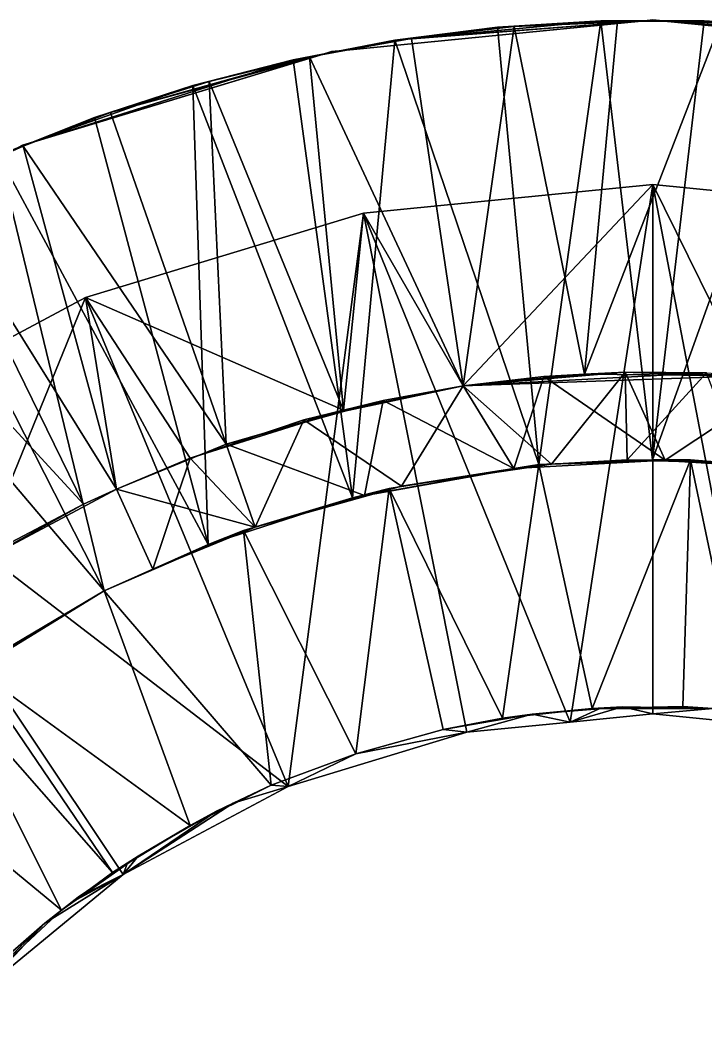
# Model space of a CAD drawing. Header units: metres. Extents: x -45 to 15, y -73 to -13.
# Drawn here: x -26.53 to -14.05, y -31.16 to -13 of the extents above; entities that cross this region are included whole.
import ezdxf

# ---------------------------------------------------------------- set-up
doc = ezdxf.new("R2010")
doc.units = ezdxf.units.M

msp = doc.modelspace()

# ---------------------------------------------------------------- linework, layer by layer
for points in [[(-20.699251, -13.560843, 43), (-15.147852, -13.013576, 43), (-20.577673, -13.548858, 18.1)], [(-15.147852, -13.013576, 43), (-20.699251, -13.560843, 43), (-19.698, -13.37, 43)], [(-15.147852, -13.013576, 43), (-15.204773, -13.019187, 18.1), (-20.577673, -13.548858, 18.1)], [(-20.577673, -13.548858, 18.1), (-15.204773, -13.019187, 18.1), (-19.396999, -13.335, 18.1)], [(-15.147852, -13.013576, 43), (-19.698, -13.37, 43), (-15.948, -13.014, 43)], [(-17.829, -13.133, 43), (-15.948, -13.014, 43), (-19.698, -13.37, 43)], [(-19.396999, -13.335, 18.1), (-15.204773, -13.019187, 18.1), (-17.525, -13.116, 18.1)], [(-15.948, -13.014, 46), (-15.948, -13.014, 43), (-17.829, -13.133, 46)], [(-17.829, -13.133, 46), (-15.948, -13.014, 43), (-17.829, -13.133, 43)], [(-15.948, -13.014, 46), (-17.829, -13.133, 46), (-17.073999, -21.098, 46)], [(-17.525, -13.116, 11), (-15.643, -13.015, 11), (-16.243, -19.454, 11)], [(-15.643, -13.015, 11), (-17.525, -13.116, 11), (-15.643, -13.015, 18.1)], [(-17.525, -13.116, 11), (-17.525, -13.116, 18.1), (-15.643, -13.015, 18.1)], [(-15.643, -13.015, 18.1), (-17.525, -13.116, 18.1), (-15.204773, -13.019187, 18.1)], [(-15.004, -21.011, 46), (-15.948, -13.014, 46), (-17.073999, -21.098, 46)], [(-15.643, -13.015, 11), (-13.759, -13.033, 11), (-16.243, -19.454, 11)], [(-13.281, -19.482, 11), (-16.243, -19.454, 11), (-13.759, -13.033, 11)], [(-14.063, -13.013, 46), (-15.147852, -13.013576, 43.000999), (-15.948, -13.014, 46)], [(-15.948, -13.014, 46), (-15.004, -21.011, 46), (-14.063, -13.013, 46)], [(-15.948, -13.014, 43), (-15.948, -13.014, 46), (-15.147852, -13.013576, 43.000999)], [(-15.948, -13.014, 43), (-15.147852, -13.013576, 43.000999), (-15.147852, -13.013576, 43)], [(-15.643, -13.015, 18.1), (-15.204773, -13.019187, 18), (-15.643, -13.015, 11)], [(-15.204773, -13.019187, 18), (-14.751276, -13.02352, 18), (-15.643, -13.015, 11)], [(-13.759, -13.033, 11), (-15.643, -13.015, 11), (-14.751276, -13.02352, 18)], [(-15.204773, -13.019187, 18.1), (-15.204773, -13.019187, 18), (-15.643, -13.015, 18.1)], [(-15.204773, -13.019187, 18.1), (-15.147852, -13.013576, 43), (-15, -12.999, 43.000999)], [(-15, -12.999, 18), (-14.751276, -13.02352, 18), (-15.204773, -13.019187, 18)], [(-15, -12.999, 43.000999), (-15, -12.999, 18), (-15.204773, -13.019187, 18.1)], [(-15.204773, -13.019187, 18), (-15.204773, -13.019187, 18.1), (-15, -12.999, 18)], [(-14.853731, -13.013419, 43.000999), (-15, -12.999, 43.000999), (-15.147852, -13.013576, 43.000999)], [(-15.147852, -13.013576, 43.000999), (-15, -12.999, 43.000999), (-15.147852, -13.013576, 43)], [(-14.063, -13.013, 46), (-14.853731, -13.013419, 43.000999), (-15.147852, -13.013576, 43.000999)], [(-14.063, -13.013, 46), (-15.004, -21.011, 46), (-12.182, -13.132, 46)], [(-15, -12.999, 18), (-15, -12.999, 43.000999), (-14.751276, -13.02352, 18.1)], [(-14.853731, -13.013419, 43.000999), (-14.853731, -13.013419, 43), (-15, -12.999, 43.000999)], [(-15, -12.999, 18), (-14.751276, -13.02352, 18.1), (-14.751276, -13.02352, 18)], [(-14.853731, -13.013419, 43), (-14.751276, -13.02352, 18.1), (-15, -12.999, 43.000999)], [(-14.853731, -13.013419, 43), (-14.063, -13.013, 43), (-12.182, -13.132, 43)], [(-14.063, -13.013, 46), (-14.063, -13.013, 43), (-14.853731, -13.013419, 43.000999)], [(-14.853731, -13.013419, 43), (-14.853731, -13.013419, 43.000999), (-14.063, -13.013, 43)], [(-14.853731, -13.013419, 43), (-9.30086, -13.560832, 43), (-14.751276, -13.02352, 18.1)], [(-14.853731, -13.013419, 43), (-12.182, -13.132, 43), (-10.312, -13.368, 43)], [(-14.853731, -13.013419, 43), (-10.312, -13.368, 43), (-9.30086, -13.560832, 43)], [(-14.751276, -13.02352, 18.1), (-9.30086, -13.560832, 43), (-9.347896, -13.556195, 18.1)], [(-13.759, -13.033, 18.1), (-13.759, -13.033, 11), (-14.751276, -13.02352, 18)], [(-13.759, -13.033, 18.1), (-14.751276, -13.02352, 18), (-14.751276, -13.02352, 18.1)], [(-9.347896, -13.556195, 18.1), (-13.759, -13.033, 18.1), (-14.751276, -13.02352, 18.1)], [(-14.063, -13.013, 46), (-12.182, -13.132, 46), (-14.063, -13.013, 43)], [(-12.182, -13.132, 43), (-14.063, -13.013, 43), (-12.182, -13.132, 46)], [(-17.829, -13.133, 43), (-19.698, -13.37, 43), (-19.698, -13.37, 46)], [(-17.829, -13.133, 43), (-19.698, -13.37, 46), (-17.829, -13.133, 46)], [(-17.829, -13.133, 46), (-19.698, -13.37, 46), (-17.073999, -21.098, 46)], [(-17.525, -13.116, 11), (-19.396999, -13.335, 11), (-19.396999, -13.335, 18.1)], [(-17.525, -13.116, 11), (-19.396999, -13.335, 18.1), (-17.525, -13.116, 18.1)], [(-19.396999, -13.335, 11), (-17.525, -13.116, 11), (-18.455999, -19.665001, 11)], [(-16.243, -19.454, 11), (-18.455999, -19.665001, 11), (-17.525, -13.116, 11)], [(-12.248, -21.184, 46), (-12.182, -13.132, 46), (-15.004, -21.011, 46)], [(-19.698, -13.37, 46), (-20.699251, -13.560843, 43.000999), (-21.549999, -13.723, 46)], [(-19.698, -13.37, 46), (-21.549999, -13.723, 46), (-20.472, -21.702999, 46)], [(-19.396999, -13.335, 11), (-21.252001, -13.671, 11), (-20.577673, -13.548858, 18)], [(-21.252001, -13.671, 11), (-19.396999, -13.335, 11), (-18.455999, -19.665001, 11)], [(-19.698, -13.37, 43), (-20.699251, -13.560843, 43), (-20.699251, -13.560843, 43.000999)], [(-19.698, -13.37, 43), (-20.699251, -13.560843, 43.000999), (-19.698, -13.37, 46)], [(-19.396999, -13.335, 11), (-20.577673, -13.548858, 18), (-19.396999, -13.335, 18.1)], [(-19.396999, -13.335, 18.1), (-20.577673, -13.548858, 18), (-20.577673, -13.548858, 18.1)], [(-20.472, -21.702999, 46), (-17.073999, -21.098, 46), (-19.698, -13.37, 46)], [(-26.346321, -15.242151, 43), (-20.97854, -13.614078, 43), (-26.218445, -15.203365, 18.1)], [(-20.97854, -13.614078, 43), (-26.346321, -15.242151, 43), (-21.549999, -13.723, 43)], [(-21.039034, -13.632425, 18.1), (-26.218445, -15.203365, 18.1), (-20.97854, -13.614078, 43)], [(-20.97854, -13.614078, 43.000999), (-21.549999, -13.723, 46), (-20.699251, -13.560843, 43.000999)], [(-21.549999, -13.723, 43), (-21.549999, -13.723, 46), (-20.97854, -13.614078, 43.000999)], [(-20.97854, -13.614078, 43.000999), (-20.97854, -13.614078, 43), (-21.549999, -13.723, 43)], [(-21.039034, -13.632425, 18), (-20.577673, -13.548858, 18), (-21.252001, -13.671, 11)], [(-20.853001, -13.576, 18), (-20.577673, -13.548858, 18), (-21.039034, -13.632425, 18)], [(-21.039034, -13.632425, 18), (-21.039034, -13.632425, 18.1), (-20.853001, -13.576, 18)], [(-20.853001, -13.576, 18), (-21.039034, -13.632425, 18.1), (-20.853001, -13.576, 43.000999)], [(-20.97854, -13.614078, 43), (-20.853001, -13.576, 43.000999), (-21.039034, -13.632425, 18.1)], [(-20.699251, -13.560843, 43.000999), (-20.853001, -13.576, 43.000999), (-20.97854, -13.614078, 43.000999)], [(-20.853001, -13.576, 43.000999), (-20.97854, -13.614078, 43), (-20.97854, -13.614078, 43.000999)], [(-20.853001, -13.576, 18), (-20.577673, -13.548858, 18.1), (-20.577673, -13.548858, 18)], [(-20.853001, -13.576, 18), (-20.853001, -13.576, 43.000999), (-20.577673, -13.548858, 18.1)], [(-20.699251, -13.560843, 43), (-20.577673, -13.548858, 18.1), (-20.853001, -13.576, 43.000999)], [(-20.699251, -13.560843, 43.000999), (-20.699251, -13.560843, 43), (-20.853001, -13.576, 43.000999)], [(-23.375, -14.193, 43), (-21.549999, -13.723, 43), (-26.346321, -15.242151, 43)], [(-26.218445, -15.203365, 18.1), (-21.039034, -13.632425, 18.1), (-24.879, -14.688, 18.1)], [(-21.252001, -13.671, 18.1), (-24.879, -14.688, 18.1), (-21.039034, -13.632425, 18.1)], [(-23.080999, -14.122, 18.1), (-24.879, -14.688, 18.1), (-21.252001, -13.671, 18.1)], [(-21.549999, -13.723, 46), (-23.375, -14.193, 46), (-20.472, -21.702999, 46)], [(-21.549999, -13.723, 43), (-23.375, -14.193, 43), (-23.375, -14.193, 46)], [(-21.549999, -13.723, 46), (-21.549999, -13.723, 43), (-23.375, -14.193, 46)], [(-21.252001, -13.671, 11), (-23.080999, -14.122, 11), (-23.080999, -14.122, 18.1)], [(-21.252001, -13.671, 11), (-23.080999, -14.122, 18.1), (-21.252001, -13.671, 18.1)], [(-21.252001, -13.671, 11), (-20.634001, -20.107, 11), (-23.080999, -14.122, 11)], [(-21.252001, -13.671, 18.1), (-21.039034, -13.632425, 18), (-21.252001, -13.671, 11)], [(-21.039034, -13.632425, 18.1), (-21.039034, -13.632425, 18), (-21.252001, -13.671, 18.1)], [(-18.455999, -19.665001, 11), (-20.634001, -20.107, 11), (-21.252001, -13.671, 11)], [(-23.080999, -14.122, 18.1), (-23.080999, -14.122, 11), (-24.879, -14.688, 18.1)], [(-24.879, -14.688, 11), (-24.879, -14.688, 18.1), (-23.080999, -14.122, 11)], [(-24.879, -14.688, 11), (-23.080999, -14.122, 11), (-22.768, -20.729, 11)], [(-20.634001, -20.107, 11), (-22.768, -20.729, 11), (-23.080999, -14.122, 11)], [(-26.346321, -15.242151, 43), (-25.167, -14.775, 43), (-23.375, -14.193, 43)], [(-23.375, -14.193, 46), (-25.167, -14.775, 46), (-23.099001, -22.556, 46)], [(-23.375, -14.193, 43), (-25.167, -14.775, 46), (-23.375, -14.193, 46)], [(-23.375, -14.193, 43), (-25.167, -14.775, 43), (-25.167, -14.775, 46)], [(-20.472, -21.702999, 46), (-23.375, -14.193, 46), (-23.099001, -22.556, 46)], [(-24.879, -14.688, 11), (-26.466999, -15.299, 11), (-26.218445, -15.203365, 18)], [(-26.466999, -15.299, 11), (-24.879, -14.688, 11), (-22.768, -20.729, 11)], [(-24.879, -14.688, 11), (-26.218445, -15.203365, 18), (-24.879, -14.688, 18.1)], [(-24.879, -14.688, 18.1), (-26.218445, -15.203365, 18), (-26.218445, -15.203365, 18.1)], [(-26.919001, -15.469, 46), (-23.099001, -22.556, 46), (-25.167, -14.775, 46)], [(-26.919001, -15.469, 46), (-25.167, -14.775, 46), (-26.346321, -15.242151, 43.000999)], [(-25.167, -14.775, 43), (-26.346321, -15.242151, 43.000999), (-25.167, -14.775, 46)], [(-25.167, -14.775, 43), (-26.346321, -15.242151, 43), (-26.346321, -15.242151, 43.000999)], [(-26.346321, -15.242151, 43.000999), (-26.57132, -15.331277, 43.000999), (-26.919001, -15.469, 46)], [(-26.346321, -15.242151, 43.000999), (-26.481001, -15.283, 43.000999), (-26.57132, -15.331277, 43.000999)], [(-26.481001, -15.283, 18), (-26.481001, -15.283, 43.000999), (-26.218445, -15.203365, 18.1)], [(-26.481001, -15.283, 18), (-26.218445, -15.203365, 18), (-26.469, -15.294, 18)], [(-26.481001, -15.283, 18), (-26.218445, -15.203365, 18.1), (-26.218445, -15.203365, 18)], [(-26.346321, -15.242151, 43), (-26.218445, -15.203365, 18.1), (-26.481001, -15.283, 43.000999)], [(-26.346321, -15.242151, 43.000999), (-26.346321, -15.242151, 43), (-26.481001, -15.283, 43.000999)], [(-26.466999, -15.299, 18), (-26.469, -15.294, 18), (-26.218445, -15.203365, 18)], [(-26.466999, -15.299, 18), (-26.218445, -15.203365, 18), (-26.466999, -15.299, 11)], [(-26.469, -15.294, 11), (-26.466999, -15.299, 11), (-28.186001, -16.07, 11)], [(-26.469, -15.294, 11), (-28.186001, -16.07, 11), (-26.679914, -15.389323, 18)], [(-28.186001, -16.07, 11), (-26.466999, -15.299, 11), (-24.768999, -21.546, 11)], [(-26.679914, -15.389323, 18), (-26.481001, -15.283, 18), (-26.469, -15.294, 18)], [(-26.679914, -15.389323, 18), (-26.679914, -15.389323, 18.1), (-26.481001, -15.283, 18)], [(-26.481001, -15.283, 18), (-26.679914, -15.389323, 18.1), (-26.481001, -15.283, 43.000999)], [(-26.57132, -15.331277, 43), (-26.481001, -15.283, 43.000999), (-26.679914, -15.389323, 18.1)], [(-26.469, -15.294, 11), (-26.679914, -15.389323, 18), (-26.469, -15.294, 18)], [(-26.481001, -15.283, 43.000999), (-26.57132, -15.331277, 43), (-26.57132, -15.331277, 43.000999)], [(-26.469, -15.294, 11), (-26.469, -15.294, 18), (-26.466999, -15.299, 18)], [(-26.469, -15.294, 11), (-26.466999, -15.299, 18), (-26.466999, -15.299, 11)], [(-22.768, -20.729, 11), (-24.768999, -21.546, 11), (-26.466999, -15.299, 11)], [(-28.625, -16.271999, 46), (-24.990999, -23.399, 46), (-26.919001, -15.469, 46)], [(-23.099001, -22.556, 46), (-26.919001, -15.469, 46), (-24.990999, -23.399, 46)], [(-29.851999, -16.952, 11), (-28.186001, -16.07, 11), (-25.370001, -21.816999, 11)], [(-24.768999, -21.546, 11), (-25.370001, -21.816999, 11), (-28.186001, -16.07, 11)], [(-20.267462, -16.517324, 28.999001), (-20.268, -16.516001, 28.999001), (-15, -15.997, 28.999001)], [(-15, -15.997, 28.999001), (-20.268, -16.516001, 28.999001), (-15, -15.997, 18.1)], [(-20.268, -16.516001, 18.1), (-15, -15.997, 18.1), (-20.268, -16.516001, 28.999001)], [(-20.268, -16.516001, 18.1), (-18.455999, -19.665001, 18.1), (-15, -15.997, 18.1)], [(-20.267462, -16.517324, 28.999001), (-15, -15.997, 28.999001), (-15, -15.998378, 28.999001)], [(-20.267462, -16.517324, 28.999001), (-15, -15.998378, 28.999001), (-16.504913, -25.789425, 43)], [(-13.281, -19.482, 18.1), (-15, -15.997, 18.1), (-18.455999, -19.665001, 18.1)], [(-15, -25.641161, 43), (-16.504913, -25.789425, 43), (-15, -15.998378, 28.999001)], [(-15, -15.998378, 28.999001), (-15, -15.997, 28.999001), (-14.999731, -15.998404, 28.999001)], [(-15, -15.997, 28.999001), (-9.732, -16.516001, 28.999001), (-14.999731, -15.998404, 28.999001)], [(-9.732, -16.516001, 28.999001), (-15, -15.997, 28.999001), (-9.732, -16.516001, 18.1)], [(-15, -15.997, 18.1), (-9.732, -16.516001, 18.1), (-15, -15.997, 28.999001)], [(-9.732, -16.516001, 18.1), (-15, -15.997, 18.1), (-13.281, -19.482, 18.1)], [(-15, -15.998378, 28.999001), (-14.999731, -15.998404, 28.999001), (-15, -25.641161, 43)], [(-13.118456, -25.826887, 43), (-15, -25.641161, 43), (-14.999731, -15.998404, 28.999001)], [(-9.732268, -16.517351, 28.999001), (-14.999731, -15.998404, 28.999001), (-9.732, -16.516001, 28.999001)], [(-9.732268, -16.517351, 28.999001), (-13.118456, -25.826887, 43), (-14.999731, -15.998404, 28.999001)], [(-28.625, -16.271999, 46), (-30.275999, -17.18, 46), (-24.990999, -23.399, 46)], [(-25.334, -18.052, 28.999001), (-20.268, -16.516001, 28.999001), (-25.333473, -18.053272, 28.999001)], [(-20.268, -16.516001, 28.999001), (-25.334, -18.052, 28.999001), (-20.268, -16.516001, 18.1)], [(-25.334, -18.052, 18.1), (-20.268, -16.516001, 18.1), (-25.334, -18.052, 28.999001)], [(-20.268, -16.516001, 18.1), (-25.334, -18.052, 18.1), (-20.634001, -20.107, 18.1)], [(-20.267731, -16.517351, 28.999001), (-25.333473, -18.053272, 28.999001), (-20.268, -16.516001, 28.999001)], [(-21.643061, -26.962545, 43), (-25.333473, -18.053272, 28.999001), (-20.267731, -16.517351, 28.999001)], [(-21.643061, -26.962545, 43), (-20.267731, -16.517351, 28.999001), (-18.386456, -25.975151, 43)], [(-18.455999, -19.665001, 18.1), (-20.268, -16.516001, 18.1), (-20.634001, -20.107, 18.1)], [(-20.267731, -16.517351, 28.999001), (-20.268, -16.516001, 28.999001), (-20.267462, -16.517324, 28.999001)], [(-20.267731, -16.517351, 28.999001), (-20.267462, -16.517324, 28.999001), (-18.386456, -25.975151, 43)], [(-18.386456, -25.975151, 43), (-20.267462, -16.517324, 28.999001), (-16.504913, -25.789425, 43)], [(-25.370001, -21.816999, 11), (-26.68, -22.511, 11), (-29.851999, -16.952, 11)], [(-27.826, -25.125, 46), (-24.990999, -23.399, 46), (-30.275999, -17.18, 46)], [(-30.002001, -20.548, 28.999001), (-25.334, -18.052, 28.999001), (-30.001234, -20.549145, 28.999001)], [(-25.334, -18.052, 28.999001), (-30.002001, -20.548, 28.999001), (-25.334, -18.052, 18.1)], [(-30.002001, -20.548, 18.1), (-25.334, -18.052, 18.1), (-30.002001, -20.548, 28.999001)], [(-30.002001, -20.548, 18.1), (-27.312, -22.898001, 18.1), (-25.334, -18.052, 18.1)], [(-25.333473, -18.053272, 28.999001), (-30.001234, -20.549145, 28.999001), (-25.334, -18.052, 28.999001)], [(-21.643061, -26.962545, 43), (-30.001234, -20.549145, 28.999001), (-25.333473, -18.053272, 28.999001)], [(-24.768999, -21.546, 18.1), (-25.334, -18.052, 18.1), (-27.312, -22.898001, 18.1)], [(-23.426001, -20.983, 18.1), (-20.634001, -20.107, 18.1), (-25.334, -18.052, 18.1)], [(-24.768999, -21.546, 18.1), (-23.426001, -20.983, 18.1), (-25.334, -18.052, 18.1)], [(-18.455999, -19.665001, 14), (-16.847, -21.087999, 14), (-15.502, -19.414, 14)], [(-15.502, -19.414, 14), (-14.02, -19.427999, 14), (-18.455999, -19.665001, 18.1)], [(-15.502, -19.414, 14), (-18.455999, -19.665001, 18.1), (-18.455999, -19.665001, 14)], [(-14.02, -19.427999, 14), (-13.281, -19.482, 18.1), (-18.455999, -19.665001, 18.1)], [(-16.983, -19.493, 12.2), (-15.502, -19.414, 12.2), (-14.776, -21.02, 13.1)], [(-15.502, -19.414, 12.2), (-16.983, -19.493, 12.2), (-16.243, -19.454, 11)], [(-15.467, -21.014, 14), (-15.502, -19.414, 14), (-16.847, -21.087999, 14)], [(-15.502, -19.414, 12.2), (-16.243, -19.454, 11), (-13.281, -19.482, 11)], [(-12.541, -19.535, 12.2), (-15.502, -19.414, 12.2), (-13.281, -19.482, 11)], [(-15.502, -19.414, 14), (-15.467, -21.014, 14), (-14.02, -19.427999, 14)], [(-14.776, -21.02, 13.1), (-15.502, -19.414, 12.2), (-12.541, -19.535, 12.2)], [(-13.396, -21.077, 14), (-14.02, -19.427999, 14), (-15.467, -21.014, 14)], [(-16.243, -19.454, 11), (-18.455999, -19.665001, 12.2), (-18.455999, -19.665001, 11)], [(-16.983, -19.493, 12.2), (-18.455999, -19.665001, 12.2), (-16.243, -19.454, 11)], [(-17.534, -21.167999, 13.1), (-18.455999, -19.665001, 12.2), (-16.983, -19.493, 12.2)], [(-14.776, -21.02, 13.1), (-17.534, -21.167999, 13.1), (-16.983, -19.493, 12.2)], [(-14.776, -21.02, 13.1), (-12.541, -19.535, 12.2), (-12.707, -21.127001, 13.1)], [(-20.634001, -20.107, 18.1), (-21.354, -20.285, 14), (-18.455999, -19.665001, 14)], [(-18.455999, -19.665001, 14), (-21.354, -20.285, 14), (-19.58, -21.493999, 14)], [(-19.914, -19.929001, 12.2), (-20.634001, -20.107, 11), (-18.455999, -19.665001, 11)], [(-18.455999, -19.665001, 18.1), (-20.634001, -20.107, 18.1), (-18.455999, -19.665001, 14)], [(-19.914, -19.929001, 12.2), (-18.455999, -19.665001, 11), (-18.455999, -19.665001, 12.2)], [(-19.914, -19.929001, 12.2), (-18.455999, -19.665001, 12.2), (-17.534, -21.167999, 13.1)], [(-19.58, -21.493999, 14), (-16.847, -21.087999, 14), (-18.455999, -19.665001, 14)], [(-19.914, -19.929001, 12.2), (-22.768, -20.729, 12.2), (-20.634001, -20.107, 11)], [(-20.250999, -21.66, 13.1), (-22.768, -20.729, 12.2), (-19.914, -19.929001, 12.2)], [(-19.914, -19.929001, 12.2), (-17.534, -21.167999, 13.1), (-20.250999, -21.66, 13.1)], [(-20.634001, -20.107, 18.1), (-23.426001, -20.983, 18.1), (-21.354, -20.285, 14)], [(-22.768, -20.729, 12.2), (-22.768, -20.729, 11), (-20.634001, -20.107, 11)], [(-21.354, -20.285, 14), (-23.426001, -20.983, 18.1), (-23.426001, -20.983, 14)], [(-21.354, -20.285, 14), (-23.426001, -20.983, 14), (-22.24, -22.24, 14)], [(-22.24, -22.24, 14), (-19.58, -21.493999, 14), (-21.354, -20.285, 14)], [(-24.643814, -28.567062, 43), (-27.274298, -30.725702, 43), (-30.001234, -20.549145, 28.999001)], [(-24.643814, -28.567062, 43), (-30.001234, -20.549145, 28.999001), (-21.643061, -26.962545, 43)], [(-22.768, -20.729, 12.2), (-24.768999, -21.546, 11), (-22.768, -20.729, 11)], [(-24.768999, -21.546, 12.2), (-24.768999, -21.546, 11), (-22.768, -20.729, 12.2)], [(-22.24, -22.24, 13.1), (-24.768999, -21.546, 12.2), (-22.768, -20.729, 12.2)], [(-22.768, -20.729, 12.2), (-20.250999, -21.66, 13.1), (-22.24, -22.24, 13.1)], [(-23.426001, -20.983, 18.1), (-24.768999, -21.546, 18.1), (-23.426001, -20.983, 14)], [(-23.426001, -20.983, 14), (-24.768999, -21.546, 18.1), (-24.768999, -21.546, 14)], [(-24.106001, -23.000999, 14), (-23.426001, -20.983, 14), (-24.768999, -21.546, 14)], [(-24.106001, -23.000999, 14), (-22.24, -22.24, 14), (-23.426001, -20.983, 14)], [(-14.776, -21.02, 13.1), (-16.847, -21.087999, 14), (-17.534, -21.167999, 13.1)], [(-14.313, -21.011, 50.599998), (-17.073999, -21.098, 50.599998), (-16.101999, -25.542999, 50.599998)], [(-17.073999, -21.098, 50.599998), (-14.313, -21.011, 50.599998), (-15.004, -21.011, 46)], [(-17.073999, -21.098, 46), (-17.073999, -21.098, 50.599998), (-15.004, -21.011, 46)], [(-14.776, -21.02, 13.1), (-15.467, -21.014, 14), (-16.847, -21.087999, 14)], [(-16.101999, -25.542999, 50.599998), (-14.454, -25.507999, 50.599998), (-14.313, -21.011, 50.599998)], [(-14.776, -21.02, 13.1), (-13.396, -21.077, 14), (-15.467, -21.014, 14)], [(-12.248, -21.184, 46), (-15.004, -21.011, 46), (-14.313, -21.011, 50.599998)], [(-14.776, -21.02, 13.1), (-12.707, -21.127001, 13.1), (-13.396, -21.077, 14)], [(-14.454, -25.507999, 50.599998), (-13.356, -25.577, 50.599998), (-14.313, -21.011, 50.599998)], [(-11.562, -21.27, 50.599998), (-14.313, -21.011, 50.599998), (-13.356, -25.577, 50.599998)], [(-12.248, -21.184, 46), (-14.313, -21.011, 50.599998), (-11.562, -21.27, 50.599998)], [(-20.472, -21.702999, 46), (-19.802999, -21.531, 50.599998), (-17.073999, -21.098, 46)], [(-19.58, -21.493999, 14), (-20.250999, -21.66, 13.1), (-17.534, -21.167999, 13.1)], [(-19.802999, -21.531, 50.599998), (-17.073999, -21.098, 50.599998), (-17.073999, -21.098, 46)], [(-19.802999, -21.531, 50.599998), (-17.740999, -25.716, 50.599998), (-17.073999, -21.098, 50.599998)], [(-16.847, -21.087999, 14), (-19.58, -21.493999, 14), (-17.534, -21.167999, 13.1)], [(-17.740999, -25.716, 50.599998), (-16.101999, -25.542999, 50.599998), (-17.073999, -21.098, 50.599998)], [(-24.768999, -21.546, 18.1), (-27.312, -22.898001, 18.1), (-25.370001, -21.816999, 11)], [(-24.768999, -21.546, 11), (-24.768999, -21.546, 12.2), (-25.370001, -21.816999, 11)], [(-24.768999, -21.546, 12.2), (-24.768999, -21.546, 14), (-25.370001, -21.816999, 11)], [(-24.768999, -21.546, 18.1), (-25.370001, -21.816999, 11), (-24.768999, -21.546, 14)], [(-24.106001, -23.000999, 14), (-24.768999, -21.546, 14), (-24.106001, -23.000999, 13.1)], [(-24.768999, -21.546, 12.2), (-24.106001, -23.000999, 13.1), (-24.768999, -21.546, 14)], [(-22.24, -22.24, 13.1), (-24.106001, -23.000999, 13.1), (-24.768999, -21.546, 12.2)], [(-22.455999, -22.302, 50.599998), (-20.408001, -26.365999, 50.599998), (-19.802999, -21.531, 50.599998)], [(-22.455999, -22.302, 50.599998), (-19.802999, -21.531, 50.599998), (-20.472, -21.702999, 46)], [(-22.24, -22.24, 14), (-20.250999, -21.66, 13.1), (-19.58, -21.493999, 14)], [(-18.820999, -25.922001, 50.599998), (-19.802999, -21.531, 50.599998), (-20.408001, -26.365999, 50.599998)], [(-17.740999, -25.716, 50.599998), (-19.802999, -21.531, 50.599998), (-18.820999, -25.922001, 50.599998)], [(-23.099001, -22.556, 46), (-22.455999, -22.302, 50.599998), (-20.472, -21.702999, 46)], [(-22.24, -22.24, 14), (-22.24, -22.24, 13.1), (-20.250999, -21.66, 13.1)], [(-25.370001, -21.816999, 11), (-27.312, -22.898001, 18.1), (-26.68, -22.511, 11)], [(-24.990999, -23.399, 50.599998), (-21.952999, -26.940001, 50.599998), (-22.455999, -22.302, 50.599998)], [(-24.990999, -23.399, 50.599998), (-22.455999, -22.302, 50.599998), (-23.099001, -22.556, 46)], [(-24.106001, -23.000999, 14), (-24.106001, -23.000999, 13.1), (-22.24, -22.24, 13.1)], [(-24.106001, -23.000999, 14), (-22.24, -22.24, 13.1), (-22.24, -22.24, 14)], [(-20.408001, -26.365999, 50.599998), (-22.455999, -22.302, 50.599998), (-21.952999, -26.940001, 50.599998)], [(-24.990999, -23.399, 46), (-24.990999, -23.399, 50.599998), (-23.099001, -22.556, 46)], [(-24.990999, -23.399, 46), (-27.826, -25.125, 46), (-27.82, -25.134001, 46)], [(-24.990999, -23.399, 46), (-27.82, -25.134001, 46), (-27.368999, -24.806, 50.599998)], [(-27.368999, -24.806, 50.599998), (-23.429001, -27.674, 50.599998), (-24.990999, -23.399, 50.599998)], [(-27.368999, -24.806, 50.599998), (-24.990999, -23.399, 50.599998), (-24.990999, -23.399, 46)], [(-21.952999, -26.940001, 50.599998), (-24.990999, -23.399, 50.599998), (-23.429001, -27.674, 50.599998)], [(-27.368999, -24.806, 50.599998), (-27.82, -25.134001, 50.599998), (-24.839001, -28.528, 50.599998)], [(-24.839001, -28.528, 50.599998), (-23.429001, -27.674, 50.599998), (-27.368999, -24.806, 50.599998)], [(-27.82, -25.134001, 50.599998), (-30.166, -25.591, 50.599998), (-25.768999, -29.215, 50.599998)], [(-25.768999, -29.215, 50.599998), (-24.839001, -28.528, 50.599998), (-27.82, -25.134001, 50.599998)], [(-25.768999, -29.215, 50.599998), (-30.166, -25.591, 50.599998), (-27.856001, -31.162001, 50.599998)], [(-17.740999, -25.716, 50.599998), (-17.195999, -25.646999, 43), (-16.101999, -25.542999, 50.599998)], [(-17.195999, -25.646999, 43), (-15.977602, -25.544664, 43), (-16.101999, -25.542999, 50.599998)], [(-17.195999, -25.646999, 43), (-16.504913, -25.789425, 43), (-15.977602, -25.544664, 43)], [(-15.976038, -25.544533, 43), (-16.504913, -25.789425, 43), (-15.553, -25.509001, 43)], [(-15, -25.641161, 43), (-15.553, -25.509001, 43), (-16.504913, -25.789425, 43)], [(-15.977602, -25.544664, 43), (-16.504913, -25.789425, 43), (-15.976038, -25.544533, 43)], [(-14.454, -25.507999, 50.599998), (-16.101999, -25.542999, 50.599998), (-13.905, -25.542999, 43)], [(-13.905, -25.542999, 43), (-16.101999, -25.542999, 50.599998), (-15.553, -25.509001, 43)], [(-15.553, -25.509001, 43), (-16.101999, -25.542999, 50.599998), (-15.976038, -25.544533, 43)], [(-15.977602, -25.544664, 43), (-15.976038, -25.544533, 43), (-16.101999, -25.542999, 50.599998)], [(-15.553, -25.509001, 43), (-15, -25.641161, 43), (-13.905, -25.542999, 43)], [(-15, -25.641161, 43), (-13.118456, -25.826887, 43), (-13.905, -25.542999, 43)], [(-13.356, -25.577, 50.599998), (-14.454, -25.507999, 50.599998), (-13.905, -25.542999, 43)], [(-18.820999, -25.922001, 43), (-18.386456, -25.975151, 43), (-17.195999, -25.646999, 43)], [(-17.195999, -25.646999, 43), (-18.820999, -25.922001, 50.599998), (-18.820999, -25.922001, 43)], [(-17.740999, -25.716, 50.599998), (-18.820999, -25.922001, 50.599998), (-17.195999, -25.646999, 43)], [(-17.195999, -25.646999, 43), (-18.386456, -25.975151, 43), (-16.504913, -25.789425, 43)], [(-20.408001, -26.365999, 43), (-18.386456, -25.975151, 43), (-18.820999, -25.922001, 43)], [(-18.820999, -25.922001, 50.599998), (-20.408001, -26.365999, 50.599998), (-20.408001, -26.365999, 43)], [(-18.820999, -25.922001, 50.599998), (-20.408001, -26.365999, 43), (-18.820999, -25.922001, 43)], [(-18.386456, -25.975151, 43), (-20.408001, -26.365999, 43), (-21.643061, -26.962545, 43)], [(-21.952999, -26.940001, 43), (-21.643061, -26.962545, 43), (-20.408001, -26.365999, 43)], [(-20.408001, -26.365999, 50.599998), (-21.952999, -26.940001, 50.599998), (-21.952999, -26.940001, 43)], [(-20.408001, -26.365999, 50.599998), (-21.952999, -26.940001, 43), (-20.408001, -26.365999, 43)], [(-21.643061, -26.962545, 43), (-22.645908, -27.266607, 43), (-24.643814, -28.567062, 43)], [(-21.952999, -26.940001, 50.599998), (-23.429001, -27.674, 50.599998), (-21.952999, -26.940001, 43)], [(-23.429001, -27.674, 50.599998), (-22.645908, -27.266607, 43), (-21.952999, -26.940001, 43)], [(-22.645908, -27.266607, 43), (-21.643061, -26.962545, 43), (-21.952999, -26.940001, 43)], [(-22.948, -27.409, 43), (-24.643814, -28.567062, 43), (-22.645908, -27.266607, 43)], [(-24.375, -28.233, 43), (-24.643814, -28.567062, 43), (-22.948, -27.409, 43)], [(-23.429001, -27.674, 50.599998), (-24.375, -28.233, 43), (-22.948, -27.409, 43)], [(-23.429001, -27.674, 50.599998), (-22.948, -27.409, 43), (-22.645908, -27.266607, 43)], [(-24.375, -28.233, 43), (-23.429001, -27.674, 50.599998), (-24.839001, -28.528, 50.599998)], [(-24.375, -28.233, 43), (-24.839001, -28.528, 50.599998), (-25.768999, -29.215, 50.599998)], [(-24.375, -28.233, 43), (-25.768999, -29.215, 50.599998), (-24.576, -28.371187, 43)], [(-24.576, -28.371187, 43), (-24.643814, -28.567062, 43), (-24.375, -28.233, 43)], [(-24.576, -28.371187, 43), (-25.768999, -29.215, 50.599998), (-25.462999, -28.981001, 43)], [(-24.576, -28.371187, 43), (-25.462999, -28.981001, 43), (-24.643814, -28.567062, 43)], [(-27.274298, -30.725702, 43), (-24.643814, -28.567062, 43), (-26.075001, -29.450001, 43)], [(-25.566975, -29.06068, 43), (-26.075001, -29.450001, 43), (-24.643814, -28.567062, 43)], [(-25.462999, -28.981001, 43), (-25.566975, -29.06068, 43), (-24.643814, -28.567062, 43)], [(-25.768999, -29.215, 50.599998), (-26.075001, -29.450001, 43), (-25.566975, -29.06068, 43)], [(-25.768999, -29.215, 50.599998), (-25.566975, -29.06068, 43), (-25.462999, -28.981001, 43)], [(-26.075001, -29.450001, 43), (-25.768999, -29.215, 50.599998), (-27.856001, -31.162001, 50.599998)], [(-26.075001, -29.450001, 43), (-27.856001, -31.162001, 50.599998), (-26.903999, -30.172001, 43)], [(-26.903999, -30.172001, 43), (-27.274298, -30.725702, 43), (-26.075001, -29.450001, 43)]]:
    msp.add_3dface(points)

doc.saveas('drawing.dxf')
